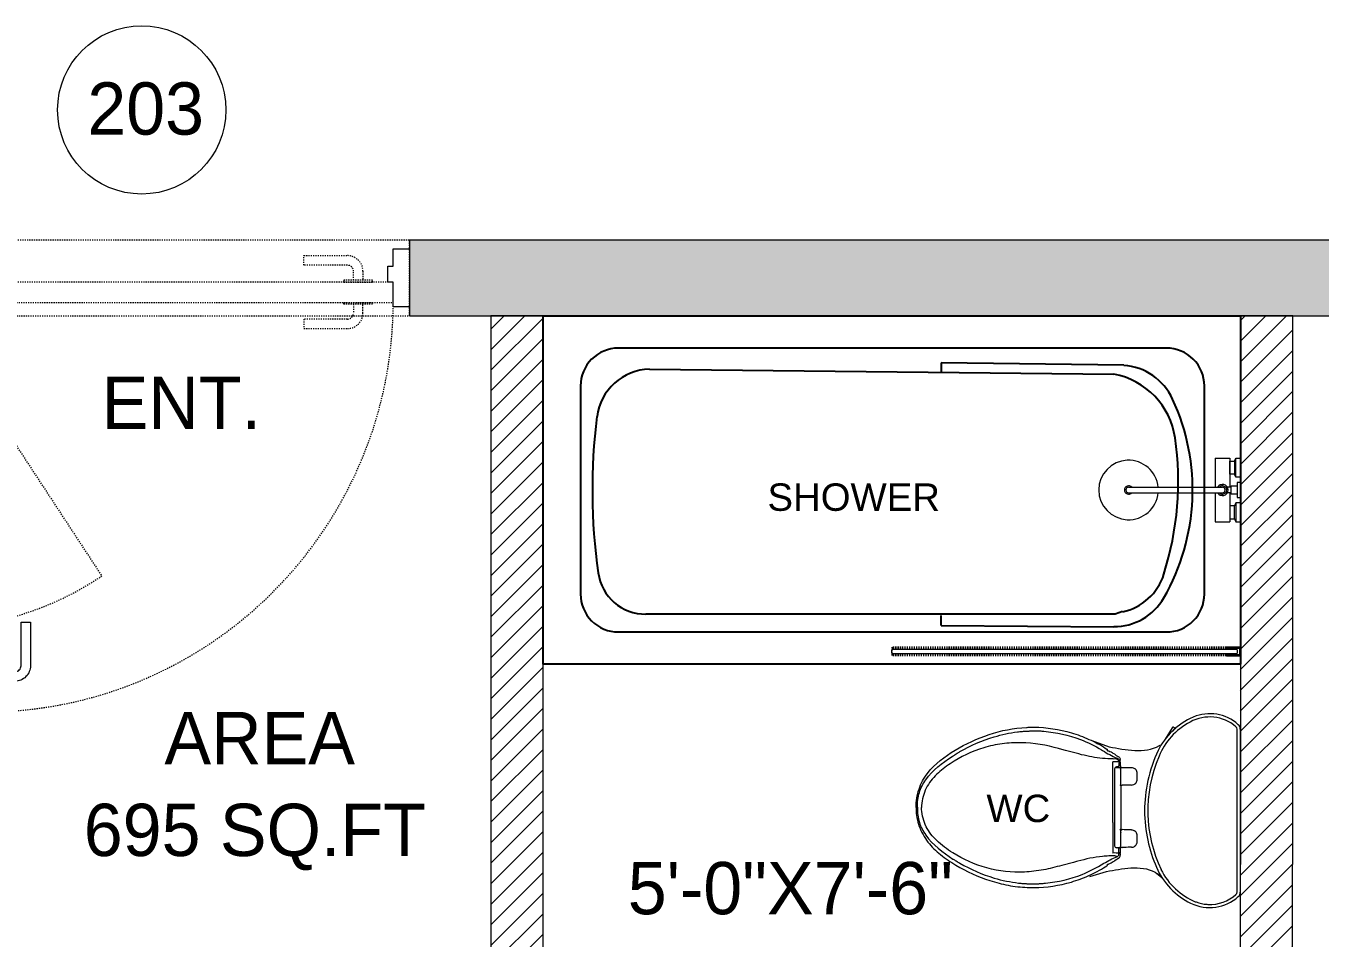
# Model space of a CAD drawing. Header units: inches. Extents: x 0 to 2865, y 0 to 4378.
# Drawn here: x 1622.8 to 1734.2, y 3868.2 to 3946.7 of the extents above; entities that cross this region are included whole.
import ezdxf

# ---------------------------------------------------------------- set-up
doc = ezdxf.new("R2010")
doc.units = ezdxf.units.IN
doc.linetypes.add('HIDDEN', pattern=[0.375, 0.25, -0.125])
for name, color, linetype, lineweight in [('A-WALL', 113, 'Continuous', 9), ('I-DOOR', 6, 'Continuous', 20), ('I-FIXTURE', 8, 'Continuous', 5), ('l-FIXTURE', 7, 'Continuous', 5)]:
    doc.layers.add(name, color=color, linetype=linetype, lineweight=lineweight)
for name, color, linetype in [('A-WALL-EXTR', 2, 'Continuous'), ('I-FURN', 8, 'Continuous'), ('I-Furn Text', 7, 'Continuous'), ('TTEXT', 7, 'Continuous')]:
    doc.layers.add(name, color=color, linetype=linetype)
doc.styles.add('1 by 8 new', font='GOTHIC.TTF', dxfattribs={"height": 4.5})
doc.styles.add('A-ARCH-B01FL$0$Annotative', font='arial.ttf')
doc.styles.get("Standard").update_dxf_attribs({"font": 'arial.ttf'})

# ---------------------------------------------------------------- blocks, each defined once
blk = doc.blocks.new('D2')
at = {"layer": 'A-WALL-EXTR', "color": 8, "linetype": 'HIDDEN', "lineweight": 5, "ltscale": 0.1, "transparency": 33554636}
for points in [[(2.1, 1.39), (2.1, 36.61), (0.35, 36.61), (0.35, 1.39)], [(0.35, 32.35), (0.35, 34.84), (0.2, 34.84), (0.2, 32.35)], [(2.1, 32.35), (2.1, 34.84), (2.25, 34.84), (2.25, 32.35)]]:
    blk.add_lwpolyline(points, close=True, dxfattribs=at)
for points in [[(0.2, 33.19), (-0.58, 33.19, 0.414214), (-1.1, 32.67), (-1.1, 28.92), (-1.92, 28.92), (-1.92, 32.67, -0.414214), (-0.58, 34), (0.2, 34)], [(2.25, 33.19), (3.02, 33.19, -0.414214), (3.54, 32.67), (3.54, 28.92), (4.36, 28.92), (4.36, 32.67, 0.414214), (3.02, 34), (2.25, 34)]]:
    blk.add_lwpolyline(points, format="xyb", dxfattribs=at)
blk.add_arc((2.07, 1.31), 35.3, 2.9704, 89.9487, dxfattribs=at)
at = {"layer": 'I-DOOR', "color": 6, "lineweight": 5, "transparency": 33554636}
for points in [[(0.35, 36.61), (0.35, 36.14), (-1.01, 36.14), (-1.01, 36.61), (-2.5, 36.61), (-2.5, 38), (2.5, 38), (2.5, 36.61)], [(2.1, 1.39), (37.31, 1.39), (37.31, 3.14), (2.1, 3.14)], [(33.05, 3.14), (35.54, 3.14), (35.54, 3.29), (33.05, 3.29)], [(0.35, 1.39), (0.35, 1.86), (-1.01, 1.86), (-1.01, 1.39), (-2.5, 1.39), (-2.5, 0), (2.5, 0), (2.5, 1.39)], [(33.05, 1.39), (35.54, 1.39), (35.54, 1.24), (33.05, 1.24)]]:
    blk.add_lwpolyline(points, close=True, dxfattribs=at)
for points in [[(33.89, 3.29), (33.89, 4.07, 0.414214), (33.37, 4.59), (29.63, 4.59), (29.63, 5.4), (33.37, 5.4, -0.414214), (34.71, 4.07), (34.71, 3.29)], [(33.89, 1.24), (33.89, 0.46, -0.414214), (33.37, -0.05), (29.63, -0.05), (29.63, -0.87), (33.37, -0.87, 0.414214), (34.71, 0.46), (34.71, 1.24)]]:
    blk.add_lwpolyline(points, format="xyb", dxfattribs=at)
blk = doc.blocks.new('SW28-Plan')
at = {"layer": 'I-FIXTURE', "linetype": 'ByBlock', "lineweight": 5}
for p, q in [((15, 43), (15, 107)), ((20, 97), (20, 53)), ((85, 107), (35, 107)), ((35, 9), (35, 107)), ((85, 9), (85, 107)), ((376, 9), (60, 9)), ((15, -43), (15, -107)), ((35, -107), (35, -9)), ((376, -9), (60, -9)), ((85, -107), (85, -9)), ((20, -97), (20, -53)), ((85, -107), (35, -107))]:
    blk.add_line(p, q, dxfattribs=at)
for points in [[(0, 43), (15, 43), (20, 53), (35, 53), (35, 97), (20, 97), (15, 107), (0, 107)], [(11, 25), (0, 25), (0, -25), (11, -25)], [(0, -43), (15, -43), (20, -53), (35, -53), (35, -97), (20, -97), (15, -107), (0, -107)]]:
    blk.add_lwpolyline(points, close=True, dxfattribs=at)
for points in [[(11, 14), (31, 14), (31, -14), (11, -14)], [(31, 9), (43.3, 9)], [(31, -9), (43.3, -9)]]:
    blk.add_lwpolyline(points, dxfattribs=at)
for centre, radius, start, end in [((376, 0), 100, 185.1636, 174.8364), ((60, 0), 19, 28.2737, 331.7263), ((60, 0), 14, 40.0052, 319.9948), ((60, 0), 9, 90, 270), ((376, 0), 14, 220.0052, 139.9948), ((376, 0), 9, 270, 90)]:
    blk.add_arc(centre, radius, start, end, dxfattribs=at)
blk = doc.blocks.new('A$C7D7620EA')
at = {"layer": 'I-FIXTURE'}
for points in [[(8.83, 14.57), (8.93, 14.58)], [(8.93, 14.58), (9.01, 14.59)], [(9.01, 14.59), (9.1, 14.6)], [(9.1, 14.6), (9.17, 14.6)], [(9.17, 14.6), (9.24, 14.61)], [(9.24, 14.61), (9.31, 14.61)], [(9.31, 14.61), (9.37, 14.62)], [(9.37, 14.62), (9.43, 14.62)], [(9.43, 14.62), (9.49, 14.62)], [(9.49, 14.62), (9.54, 14.63)], [(9.54, 14.63), (9.59, 14.63)], [(9.59, 14.63), (9.66, 14.63)], [(9.66, 14.63), (9.72, 14.63)], [(9.72, 14.63), (9.77, 14.64)], [(9.77, 14.64), (9.82, 14.64)], [(9.82, 14.64), (9.87, 14.64)], [(9.87, 14.64), (9.93, 14.64)], [(9.93, 14.64), (10.02, 14.64)], [(10.02, 14.64), (10.06, 14.64)], [(10.06, 14.64), (10.1, 14.64)], [(10.19, 14.64), (10.27, 14.64)], [(10.27, 14.64), (10.34, 14.64)], [(10.34, 14.64), (10.39, 14.63)], [(10.39, 14.63), (10.45, 14.63)], [(10.45, 14.63), (10.5, 14.63)], [(10.5, 14.63), (10.57, 14.63)], [(10.57, 14.63), (10.63, 14.62)], [(10.63, 14.62), (10.7, 14.62)], [(10.7, 14.62), (10.78, 14.61)], [(10.78, 14.61), (10.86, 14.61)], [(10.86, 14.61), (10.95, 14.6)], [(10.95, 14.6), (11.04, 14.59)], [(11.04, 14.59), (11.14, 14.58)], [(27.9, 1.33), (27.9, 15.36)], [(3.2, 12.51), (3.3, 12.57)], [(3.3, 12.57), (3.38, 12.62)], [(3.38, 12.62), (3.46, 12.67)], [(3.46, 12.67), (3.54, 12.72)], [(3.54, 12.72), (3.61, 12.76)], [(3.61, 12.76), (3.68, 12.8)], [(3.68, 12.8), (3.77, 12.86)], [(13.54, 12.79), (12.55, 13.05)], [(16.29, 13.17), (16.43, 13.08)], [(16.43, 13.07), (16.43, 13.08), (16.43, 13.08)], [(16.43, 13.07), (16.43, 13.08)], [(16.43, 13.07), (16.44, 13.07)], [(16.47, 13), (16.47, 12.94)], [(16.47, 12.94), (16.56, 12.93)], [(16.56, 12.93), (16.57, 12.92)], [(16.57, 12.92), (16.58, 12.92)], [(16.78, 12.84), (16.81, 12.82)], [(17.12, 12.62), (17.23, 12.55)], [(17.23, 12.55), (17.34, 12.48)], [(17.3, 12.3), (17.29, 12.3)], [(17.29, 12.3), (17.3, 12.3)], [(17.34, 12.48), (17.45, 12.41)], [(16.97, 12.23), (16.59, 12.24)], [(17.09, 4.75), (17.09, 11.37)], [(17.14, 11.49), (17.5, 11.5)], [(17.18, 11.52), (17.35, 11.52), (17.43, 11.52), (17.47, 11.52), (17.49, 11.52)], [(17.36, 11.55), (17.25, 11.54)], [(17.36, 11.55), (17.35, 11.55)], [(17.46, 12.06), (17.43, 12.02)], [(17.44, 11.94), (17.49, 11.94), (17.5, 11.94)], [(17.44, 11.93), (17.44, 11.63)], [(17.45, 12.03), (17.54, 12.03)], [(17.52, 12), (17.45, 12)], [(17.45, 12), (17.45, 12)], [(17.45, 12), (17.52, 12)], [(17.49, 11.49), (17.48, 11.49)], [(17.49, 11.52), (17.5, 11.52)], [(17.5, 11.5), (17.49, 11.49)], [(17.5, 11.94), (17.58, 11.94)], [(17.5, 11.52), (17.58, 11.53)], [(17.5, 11.5), (17.5, 11.5)], [(17.51, 11.5), (17.55, 11.49)], [(17.55, 11.49), (17.6, 11.49)], [(17.57, 12.06), (17.57, 12.18)], [(17.58, 11.57), (17.58, 11.94)], [(17.6, 11.49), (17.61, 11.49)], [(17.6, 11.49), (17.6, 11.49)], [(17.6, 11.49), (17.6, 11.49)], [(17.61, 11.49), (17.64, 11.49)], [(17.61, 11.49), (17.61, 11.49)], [(17.62, 11.49), (17.61, 11.49)], [(17.61, 11.49), (17.61, 11.49)], [(17.61, 11.49), (17.61, 11.49)], [(17.61, 11.49), (17.61, 11.49)], [(17.62, 11.49), (17.62, 11.49)], [(17.62, 11.49), (17.62, 11.48)], [(17.62, 11.49), (17.62, 11.49)], [(17.62, 11.49), (17.62, 11.49)], [(17.62, 11.49), (17.64, 11.49)], [(17.62, 11.47), (17.62, 10.01)], [(17.64, 11.49), (17.71, 11.5)], [(17.71, 11.5), (17.75, 11.5)], [(17.94, 11.5), (17.75, 11.5)], [(18.09, 11.5), (17.94, 11.5)], [(18.26, 11.49), (18.09, 11.5)], [(18.54, 11.49), (18.26, 11.49)], [(18.85, 11.38), (18.84, 11.38)], [(18.85, 11.38), (18.88, 11.36)], [(18.88, 11.36), (18.9, 11.34)], [(18.9, 11.34), (18.91, 11.32)], [(18.91, 11.32), (18.92, 11.32)], [(18.92, 11.32), (18.94, 11.29)], [(17.61, 10.23), (17.62, 10.25)], [(17.61, 10.11), (17.62, 10.11)], [(17.61, 10.03), (17.62, 10.03), (17.61, 10.03)], [(18.85, 10.09), (18.84, 10.09)], [(18.9, 10.14), (18.9, 10.14), (18.92, 10.16), (18.92, 10.16), (18.94, 10.19)], [(17.64, 9.96), (17.57, 9.96)], [(17.6, 10), (17.6, 10.01)], [(17.6, 10.01), (17.6, 10)], [(17.61, 10.01), (17.6, 10.01)], [(17.6, 9.99), (17.6, 10)], [(17.6, 9.99), (17.6, 9.99)], [(17.6, 9.99), (17.6, 9.99)], [(17.61, 10.01), (17.61, 10.01)], [(17.62, 10.01), (17.61, 10.01)], [(17.61, 10), (17.61, 10.01)], [(17.61, 10), (17.61, 10)], [(17.61, 9.99), (17.61, 10)], [(17.61, 9.99), (17.62, 9.99)], [(17.61, 9.99), (17.61, 9.99)], [(17.61, 9.99), (17.63, 9.99)], [(17.61, 9.99), (17.61, 9.99)], [(17.61, 9.99), (17.61, 9.99)], [(17.62, 10.01), (17.62, 9.99)], [(17.62, 9.99), (17.63, 9.99)], [(17.62, 9.99), (17.62, 9.99)], [(17.62, 9.99), (17.62, 9.99)], [(17.62, 9.99), (17.68, 9.98), (17.71, 9.98), (17.75, 9.97)], [(17.63, 9.99), (17.65, 10)], [(17.64, 9.96), (17.64, 6.16)], [(18.04, 9.98), (17.92, 9.98), (17.75, 9.97)], [(18.21, 9.98), (18.04, 9.98)], [(18.54, 9.98), (18.21, 9.98)], [(0, 8.06), (0, 8.15)], [(0.12, 8.04), (0.12, 8.08)], [(0.48, 8.08), (0.48, 8.06)], [(0.48, 8.04), (0.48, 8.06)], [(17.64, 6.16), (17.57, 6.16)], [(17.6, 6.14), (17.59, 6.14)], [(17.6, 6.12), (17.59, 6.12)], [(17.6, 6.13), (17.6, 6.14)], [(17.6, 6.13), (17.6, 6.12)], [(17.6, 6.13), (17.6, 6.13)], [(17.61, 6.13), (17.6, 6.13)], [(17.6, 6.13), (17.6, 6.13)], [(17.6, 6.13), (17.6, 6.13)], [(17.6, 6.12), (17.6, 6.12)], [(17.6, 6.12), (17.6, 6.12)], [(17.61, 6.11), (17.6, 6.12)], [(17.61, 6.13), (17.62, 6.13)], [(17.63, 6.13), (17.61, 6.13)], [(17.61, 6.13), (17.61, 6.13)], [(17.61, 6.13), (17.61, 6.13)], [(17.61, 6.13), (17.61, 6.12)], [(17.61, 6.13), (17.61, 6.13)], [(17.61, 6.12), (17.61, 6.11)], [(17.61, 6.12), (17.61, 6.12)], [(17.61, 6.12), (17.61, 6.12)], [(17.61, 6.11), (17.61, 6.11)], [(17.62, 6.11), (17.61, 6.11)], [(17.62, 6.09), (17.61, 6.09)], [(17.61, 6.09), (17.61, 6.09)], [(17.61, 6.01), (17.62, 6.01)], [(17.61, 5.89), (17.62, 5.87)], [(17.62, 6.13), (17.65, 6.14)], [(17.62, 6.13), (17.62, 6.13)], [(17.62, 6.13), (17.62, 6.12)], [(17.62, 6.13), (17.62, 6.13)], [(17.62, 6.13), (17.62, 6.13)], [(17.62, 6.13), (17.62, 6.13)], [(17.62, 6.12), (17.62, 6.12)], [(17.62, 6.12), (17.62, 6.11)], [(17.62, 6.11), (17.62, 4.65)], [(17.65, 6.14), (17.71, 6.14)], [(17.71, 6.14), (17.75, 6.15)], [(17.92, 6.14), (17.75, 6.15)], [(18.04, 6.14), (17.92, 6.14)], [(18.21, 6.14), (18.04, 6.14)], [(18.85, 6.03), (18.84, 6.03)], [(18.85, 6.02), (18.88, 6)], [(18.88, 6), (18.9, 5.98)], [(18.89, 5.99), (18.9, 5.98)], [(18.9, 5.98), (18.91, 5.96)], [(18.93, 5.94), (18.93, 5.94), (18.91, 5.96)], [(18.91, 5.96), (18.92, 5.96)], [(18.92, 5.96), (18.94, 5.93)], [(18.94, 5.93), (18.93, 5.94)], [(17.4, 4.65), (17.13, 4.65)], [(17.21, 4.63), (17.15, 4.63)], [(17.22, 4.63), (17.15, 4.63)], [(17.38, 4.63), (17.15, 4.63)], [(17.19, 4.6), (17.49, 4.6)], [(17.41, 4.63), (17.22, 4.63)], [(17.23, 4.63), (17.22, 4.63)], [(17.26, 4.63), (17.23, 4.63)], [(17.36, 4.57), (17.25, 4.58)], [(17.37, 4.63), (17.26, 4.63)], [(17.28, 4.63), (17.28, 4.6)], [(17.36, 4.57), (17.35, 4.57)], [(17.37, 4.63), (17.36, 4.63)], [(17.37, 4.63), (17.36, 4.63)], [(17.37, 4.63), (17.37, 4.63)], [(17.37, 4.63), (17.38, 4.63)], [(17.37, 4.63), (17.37, 4.63)], [(17.38, 4.63), (17.37, 4.63)], [(17.38, 4.63), (17.38, 4.63)], [(17.39, 4.63), (17.38, 4.63)], [(17.38, 4.63), (17.38, 4.63)], [(17.39, 4.63), (17.38, 4.63)], [(17.38, 4.63), (17.39, 4.63)], [(17.4, 4.63), (17.39, 4.63)], [(17.41, 4.63), (17.39, 4.63)], [(17.5, 4.65), (17.4, 4.65)], [(17.41, 4.63), (17.4, 4.63)], [(17.48, 4.63), (17.41, 4.63)], [(17.41, 4.63), (17.5, 4.63)], [(17.41, 4.63), (17.41, 4.63)], [(17.44, 4.19), (17.44, 4.49)], [(17.49, 4.63), (17.48, 4.63)], [(17.5, 4.63), (17.49, 4.63)], [(17.49, 4.6), (17.5, 4.6)], [(17.5, 4.65), (17.5, 4.65)], [(17.52, 4.65), (17.5, 4.65)], [(17.5, 4.63), (17.5, 4.63)], [(17.5, 4.6), (17.58, 4.59)], [(17.55, 4.63), (17.51, 4.63)], [(17.57, 4.65), (17.52, 4.65)], [(17.6, 4.63), (17.55, 4.63)], [(17.55, 4.63), (17.55, 4.63)], [(17.6, 4.65), (17.57, 4.65)], [(17.6, 4.75), (17.62, 4.75)], [(17.62, 4.65), (17.6, 4.65)], [(17.6, 4.63), (17.6, 4.63)], [(17.6, 4.63), (17.6, 4.63)], [(17.61, 4.63), (17.6, 4.63)], [(17.61, 4.63), (17.61, 4.63)], [(17.62, 4.63), (17.61, 4.63)], [(17.61, 4.63), (17.61, 4.63)], [(17.61, 4.63), (17.61, 4.63)], [(17.61, 4.63), (17.61, 4.63)], [(17.64, 4.63), (17.61, 4.63)], [(17.62, 4.65), (17.62, 4.64)], [(17.62, 4.64), (17.63, 4.64)], [(17.62, 4.64), (17.62, 4.63)], [(17.62, 4.63), (18.54, 4.63)], [(17.62, 4.63), (17.64, 4.63)], [(17.62, 4.63), (17.62, 4.63)], [(17.63, 4.64), (17.65, 4.64)], [(18.85, 4.74), (18.84, 4.74)], [(18.9, 4.78), (18.9, 4.78), (18.92, 4.81), (18.92, 4.81)], [(18.92, 4.81), (18.94, 4.83)], [(13.79, 3.4), (13.54, 3.34)], [(14.02, 3.46), (13.79, 3.4)], [(14.24, 3.52), (14.02, 3.46)], [(16.93, 3.38), (17.07, 3.46)], [(17.07, 3.46), (17.23, 3.58)], [(17.23, 3.58), (17.34, 3.65)], [(17.3, 3.82), (17.29, 3.82)], [(17.29, 3.82), (17.3, 3.82)], [(17.34, 3.65), (17.45, 3.72)], [(17.45, 4.12), (17.45, 4.12)], [(17.52, 4.11), (17.45, 4.11)], [(17.45, 4.09), (17.54, 4.09)], [(17.57, 4.06), (17.57, 3.94)], [(12.55, 3.07), (12.27, 2.99)], [(12.85, 3.15), (12.55, 3.07)], [(13.54, 3.34), (12.85, 3.15)], [(15.97, 3.11), (16.06, 3.17)], [(16.29, 2.95), (16.43, 3.04)], [(16.43, 3.05), (16.43, 3.04)], [(16.43, 3.04), (16.44, 3.05)], [(16.43, 3.04), (16.43, 3.04)], [(16.43, 3.04), (16.43, 3.04)], [(16.47, 3.18), (16.47, 3.12)], [(21.42, 2.26), (21.46, 2.19), (22.06, 1.21), (22.1, 1.14), (22.11, 1.13), (22.13, 1.13), (22.2, 1.17), (22.31, 1.24), (22.37, 1.28)], [(10.13, 1.47), (10.18, 1.47)], [(10.17, 1.46), (10.24, 1.46)]]:
    blk.add_lwpolyline(points, dxfattribs=at)
for points in [[(23.63, 16.3), (25.02, 16.99), (26.62, 16.72), (27.73, 15.74)], [(20.68, 13.19), (21.29, 14.61), (22.36, 15.68), (23.63, 16.3)], [(21.07, 13.39), (21.72, 14.69), (22.8, 15.66), (24.02, 16.18)], [(25.11, 16.41), (26.04, 16.45), (26.89, 16.12), (27.53, 15.56)], [(27.73, 15.74), (27.85, 15.64), (27.9, 15.5), (27.9, 15.36)], [(9.65, 14.95), (9.82, 14.96), (9.98, 14.96), (10.15, 14.96)], [(10.1, 14.64), (10.13, 14.64), (10.16, 14.64), (10.19, 14.64)], [(20.91, 3.66), (19.52, 6.9), (19.68, 10.42), (21.08, 13.39)], [(13.91, 12.69), (13.78, 12.72), (13.66, 12.75), (13.54, 12.79)], [(16.05, 12.27), (15.32, 12.34), (14.61, 12.51), (13.91, 12.69)], [(16.59, 12.24), (16.41, 12.25), (16.23, 12.26), (16.05, 12.27)], [(16.17, 12.87), (16.53, 12.66), (16.9, 12.46), (17.29, 12.3)], [(16.44, 13.07), (16.46, 13.05), (16.47, 13.03), (16.47, 13)], [(16.58, 12.92), (16.65, 12.9), (16.71, 12.87), (16.78, 12.84)], [(16.81, 12.82), (16.92, 12.76), (17.02, 12.69), (17.12, 12.62)], [(17.3, 12.3), (17.39, 12.26), (17.45, 12.17), (17.46, 12.06)], [(17.45, 12.41), (17.53, 12.36), (17.57, 12.27), (17.57, 12.18)], [(19.67, 8.34), (19.67, 10.1), (20.05, 11.76), (20.68, 13.19)], [(16.93, 9.35), (16.93, 10.23), (16.93, 11.11), (16.94, 11.99)], [(17.09, 11.37), (17.09, 11.46), (17.16, 11.53), (17.25, 11.54)], [(17.36, 11.55), (17.41, 11.55), (17.44, 11.59), (17.44, 11.63)], [(17.45, 12.03), (17.44, 12), (17.44, 11.96), (17.44, 11.93)], [(17.58, 11.94), (17.58, 11.98), (17.56, 12), (17.52, 12)], [(17.57, 12.06), (17.57, 12.05), (17.56, 12.03), (17.54, 12.03)], [(17.58, 11.57), (17.58, 11.56), (17.58, 11.54), (17.58, 11.53)], [(17.64, 11.48), (17.64, 11.48), (17.63, 11.49), (17.62, 11.49)], [(18.54, 11.49), (18.61, 11.49), (18.74, 11.45), (18.8, 11.43)], [(18.8, 11.42), (18.82, 11.41), (18.84, 11.39), (18.85, 11.38)], [(18.85, 11.38), (18.87, 11.37), (18.88, 11.35), (18.9, 11.34)], [(18.94, 11.29), (18.97, 11.25), (18.99, 11.2), (19, 11.15)], [(19, 11.15), (19.01, 11.13), (19.02, 11.12), (19.02, 11.1)], [(17.62, 10.21), (17.62, 10.21), (17.61, 10.22), (17.61, 10.23)], [(18.54, 9.98), (18.61, 9.99), (18.74, 10.04), (18.8, 10.07)], [(18.8, 10.06), (18.82, 10.07), (18.84, 10.09), (18.85, 10.1)], [(18.9, 10.14), (18.88, 10.13), (18.87, 10.11), (18.85, 10.1)], [(18.85, 10.1), (18.87, 10.11), (18.88, 10.13), (18.9, 10.14)], [(19, 10.32), (18.99, 10.28), (18.97, 10.23), (18.94, 10.19)], [(19.02, 10.38), (19.02, 10.36), (19.01, 10.34), (19, 10.32)], [(19.03, 10.47), (19.03, 10.44), (19.03, 10.41), (19.02, 10.38)], [(17.6, 10), (17.58, 9.99), (17.57, 9.98), (17.57, 9.96)], [(17.65, 9.99), (17.65, 9.99), (17.64, 9.97), (17.64, 9.96)], [(20.84, 3.16), (20.04, 4.84), (19.66, 6.64), (19.67, 8.34)], [(0.84, 5.68), (1.44, 4.86), (2.26, 4.22), (3.1, 3.67)], [(17.59, 6.12), (17.58, 6.13), (17.57, 6.15), (17.57, 6.16)], [(17.59, 6.14), (17.58, 6.14), (17.57, 6.15), (17.57, 6.16)], [(17.62, 5.91), (17.62, 5.91), (17.61, 5.9), (17.61, 5.89)], [(17.64, 6.13), (17.64, 6.13), (17.63, 6.13), (17.62, 6.13)], [(17.65, 6.14), (17.65, 6.14), (17.64, 6.15), (17.64, 6.16)], [(18.54, 6.14), (18.43, 6.14), (18.32, 6.14), (18.21, 6.14)], [(18.54, 6.14), (18.61, 6.14), (18.67, 6.12), (18.73, 6.1)], [(18.73, 6.1), (18.75, 6.09), (18.84, 6.04), (18.85, 6.02)], [(18.85, 6.02), (18.87, 6.01), (18.88, 6), (18.89, 5.99)], [(18.94, 5.93), (18.97, 5.89), (18.99, 5.84), (19, 5.8)], [(19, 5.8), (19.01, 5.78), (19.02, 5.76), (19.02, 5.74)], [(17.25, 4.58), (17.16, 4.59), (17.09, 4.66), (17.09, 4.75)], [(17.36, 4.57), (17.41, 4.57), (17.44, 4.53), (17.44, 4.49)], [(17.52, 4.65), (17.52, 4.63), (17.52, 4.63), (17.5, 4.63)], [(17.62, 4.79), (17.61, 4.78), (17.6, 4.77), (17.6, 4.75)], [(17.62, 4.89), (17.62, 4.89), (17.61, 4.88), (17.61, 4.88)], [(17.61, 4.88), (17.61, 4.87), (17.62, 4.85), (17.62, 4.85)], [(18.54, 4.63), (18.63, 4.63), (18.72, 4.66), (18.8, 4.7)], [(18.8, 4.7), (18.82, 4.72), (18.84, 4.73), (18.85, 4.74)], [(19, 4.97), (18.99, 4.92), (18.97, 4.87), (18.94, 4.83)], [(19.02, 5.02), (19.02, 5.01), (19.01, 4.99), (19, 4.97)], [(19.03, 5.12), (19.03, 5.09), (19.03, 5.05), (19.02, 5.02)], [(16.05, 3.85), (15.44, 3.79), (14.84, 3.67), (14.24, 3.52)], [(16.97, 3.89), (16.66, 3.88), (16.36, 3.87), (16.05, 3.85)], [(16.06, 3.17), (16.46, 3.41), (16.86, 3.64), (17.29, 3.82)], [(17.23, 3.86), (17.35, 3.89), (17.43, 3.99), (17.43, 4.1)], [(17.3, 3.82), (17.39, 3.87), (17.45, 3.95), (17.46, 4.06)], [(17.45, 4.09), (17.44, 4.12), (17.44, 4.17), (17.44, 4.19)], [(17.45, 3.72), (17.53, 3.77), (17.57, 3.85), (17.57, 3.94)], [(17.58, 4.17), (17.58, 4.14), (17.56, 4.11), (17.52, 4.11)], [(17.57, 4.06), (17.57, 4.07), (17.56, 4.09), (17.54, 4.09)], [(23.59, 0.71), (22.33, 1.38), (21.41, 2.44), (20.91, 3.65)], [(16.47, 3.12), (16.47, 3.09), (16.46, 3.07), (16.44, 3.05)], [(16.47, 3.18), (16.5, 3.18), (16.52, 3.18), (16.54, 3.19)], [(23.85, 0.28), (22.49, 0.88), (21.44, 1.93), (20.83, 3.17)], [(27.53, 1.12), (26.42, 0.14), (24.85, 0.02), (23.59, 0.71)], [(27.9, 1.33), (27.9, 1.17), (27.84, 1.03), (27.73, 0.94)], [(27.73, 0.94), (26.65, -0.04), (25.14, -0.25), (23.86, 0.28)]]:
    blk.add_open_spline(points, degree=3, dxfattribs=at)
for points, knots in [([(24.03, 16.18), (24.03, 16.18), (24.1, 16.2), (24.1, 16.2), (24.41, 16.32), (24.71, 16.38), (25.03, 16.4), (25.03, 16.4), (25.11, 16.41), (25.11, 16.41)], [0, 0, 0, 0, 1, 1, 1, 2, 2, 2, 3, 3, 3, 3]), ([(0, 8.15), (0.01, 8.68), (0.1, 9.2), (0.28, 9.7), (0.46, 10.18), (0.71, 10.63), (1.03, 11.04), (1.34, 11.44), (1.71, 11.8), (2.11, 12.12), (2.53, 12.45), (2.97, 12.75), (3.42, 13.02), (4.35, 13.57), (5.34, 14.03), (6.36, 14.36), (6.88, 14.52), (7.4, 14.66), (7.94, 14.76), (8.47, 14.86), (9.02, 14.92), (9.57, 14.95), (9.59, 14.95), (9.62, 14.95), (9.65, 14.95)], [0, 0, 0, 0, 1, 1, 1, 2, 2, 2, 3, 3, 3, 4, 4, 4, 5, 5, 5, 6, 6, 6, 7, 7, 7, 8, 8, 8, 8]), ([(3.77, 12.86), (4.7, 13.39), (5.7, 13.83), (6.73, 14.14), (7.42, 14.34), (8.12, 14.48), (8.83, 14.57)], [0, 0, 0, 0, 1, 1, 1, 2, 2, 2, 2]), ([(10.15, 14.96), (11.24, 14.94), (12.32, 14.79), (13.37, 14.48), (13.88, 14.32), (14.39, 14.14), (14.88, 13.92), (15.37, 13.7), (15.84, 13.45), (16.29, 13.17)], [0, 0, 0, 0, 1, 1, 1, 2, 2, 2, 3, 3, 3, 3]), ([(11.14, 14.58), (12.22, 14.47), (13.28, 14.22), (14.3, 13.82), (14.95, 13.56), (15.57, 13.23), (16.17, 12.87)], [0, 0, 0, 0, 1, 1, 1, 2, 2, 2, 2]), ([(27.53, 15.56), (27.53, 15.56), (27.6, 15.47), (27.6, 15.47), (27.6, 15.47), (27.61, 15.41), (27.61, 15.41), (27.63, 15.33), (27.62, 15.38), (27.62, 15.28), (27.62, 15.28), (27.62, 1.32), (27.62, 1.32), (27.62, 1.32), (27.6, 1.21), (27.6, 1.21), (27.6, 1.21), (27.53, 1.13), (27.53, 1.13)], [0, 0, 0, 0, 1, 1, 1, 2, 2, 2, 3, 3, 3, 4, 4, 4, 5, 5, 5, 6, 6, 6, 6]), ([(12.55, 13.05), (12.02, 13.19), (11.49, 13.33), (10.96, 13.43), (10.42, 13.53), (9.88, 13.6), (9.33, 13.63), (8.24, 13.68), (7.14, 13.56), (6.09, 13.27), (5.06, 12.99), (4.07, 12.53), (3.16, 11.96), (2.67, 11.66), (2.2, 11.32), (1.79, 10.91)], [0, 0, 0, 0, 1, 1, 1, 2, 2, 2, 3, 3, 3, 4, 4, 4, 5, 5, 5, 5]), ([(14.96, 14.01), (14.96, 14.01), (16.38, 13.57), (16.38, 13.57), (17.73, 13.35), (19.28, 12.97), (20.57, 13.62), (20.57, 13.62), (21.14, 14.08), (21.14, 14.08), (21.14, 14.08), (20.78, 13.74), (20.78, 13.74)], [0, 0, 0, 0, 1, 1, 1, 2, 2, 2, 3, 3, 3, 4, 4, 4, 4]), ([(0.84, 10.44), (1.46, 11.29), (2.3, 11.94), (3.18, 12.5), (3.19, 12.5), (3.19, 12.51), (3.2, 12.51)], [0, 0, 0, 0, 1, 1, 1, 2, 2, 2, 2]), ([(17.29, 12.3), (17.27, 12.29), (17.25, 12.28), (17.23, 12.26), (17.2, 12.24), (17.16, 12.24), (17.12, 12.24), (17.07, 12.23), (17.02, 12.23), (16.97, 12.23)], [0, 0, 0, 0, 1, 1, 1, 2, 2, 2, 3, 3, 3, 3]), ([(17.43, 12.02), (17.41, 12), (17.37, 12), (17.34, 12), (17.3, 11.99), (17.26, 11.99), (17.22, 11.99), (17.12, 11.98), (17.03, 11.98), (16.94, 11.99)], [0, 0, 0, 0, 1, 1, 1, 2, 2, 2, 3, 3, 3, 3]), ([(0.12, 8.08), (0.12, 8.51), (0.16, 8.94), (0.29, 9.35), (0.41, 9.74), (0.61, 10.1), (0.84, 10.44)], [0, 0, 0, 0, 1, 1, 1, 2, 2, 2, 2]), ([(1.79, 10.91), (1.43, 10.56), (1.11, 10.16), (0.88, 9.72), (0.65, 9.25), (0.51, 8.75), (0.48, 8.23), (0.48, 8.18), (0.48, 8.13), (0.48, 8.08)], [0, 0, 0, 0, 1, 1, 1, 2, 2, 2, 3, 3, 3, 3]), ([(19.02, 11.1), (19.04, 11), (19.03, 10.9), (19.03, 10.8), (19.03, 10.69), (19.03, 10.58), (19.03, 10.47)], [0, 0, 0, 0, 1, 1, 1, 2, 2, 2, 2]), ([(16.93, 9.35), (16.93, 8.24), (16.93, 7.13), (16.93, 6.03), (16.93, 5.69), (16.93, 5.35), (16.94, 5.01), (16.94, 5.01), (16.94, 4.13), (16.94, 4.13)], [0, 0, 0, 0, 1, 1, 1, 2, 2, 2, 3, 3, 3, 3]), ([(17.6, 9.99), (17.6, 9.99), (17.6, 9.99), (17.6, 9.99), (17.58, 9.98), (17.57, 9.97), (17.57, 9.96)], [0, 0, 0, 0, 1, 1, 1, 2, 2, 2, 2]), ([(0, 8.06), (0, 7.52), (0.09, 7), (0.26, 6.49), (0.42, 6), (0.67, 5.55), (0.98, 5.14), (1.61, 4.3), (2.48, 3.67), (3.37, 3.13), (4.29, 2.58), (5.27, 2.12), (6.29, 1.78), (7.33, 1.44), (8.41, 1.23), (9.5, 1.17), (9.55, 1.17), (9.6, 1.17), (9.65, 1.16)], [0, 0, 0, 0, 1, 1, 1, 2, 2, 2, 3, 3, 3, 4, 4, 4, 5, 5, 5, 6, 6, 6, 6]), ([(0.12, 8.04), (0.12, 7.61), (0.16, 7.18), (0.29, 6.77), (0.41, 6.38), (0.61, 6.02), (0.84, 5.68)], [0, 0, 0, 0, 1, 1, 1, 2, 2, 2, 2]), ([(1.79, 5.21), (1.43, 5.56), (1.11, 5.96), (0.88, 6.41), (0.65, 6.87), (0.51, 7.37), (0.48, 7.89), (0.48, 7.94), (0.48, 7.99), (0.48, 8.04)], [0, 0, 0, 0, 1, 1, 1, 2, 2, 2, 3, 3, 3, 3]), ([(19.02, 5.74), (19.04, 5.64), (19.03, 5.54), (19.03, 5.44), (19.03, 5.33), (19.03, 5.22), (19.03, 5.12)], [0, 0, 0, 0, 1, 1, 1, 2, 2, 2, 2]), ([(12.27, 2.99), (11.22, 2.72), (10.14, 2.5), (9.05, 2.49), (8.5, 2.48), (7.95, 2.51), (7.41, 2.58), (6.87, 2.65), (6.34, 2.77), (5.83, 2.93), (4.81, 3.24), (3.83, 3.71), (2.94, 4.3), (2.53, 4.57), (2.14, 4.87), (1.79, 5.21)], [0, 0, 0, 0, 1, 1, 1, 2, 2, 2, 3, 3, 3, 4, 4, 4, 5, 5, 5, 5]), ([(17.58, 4.17), (17.58, 4.25), (17.58, 4.34), (17.58, 4.42), (17.58, 4.47), (17.6, 4.55), (17.58, 4.59)], [0, 0, 0, 0, 1, 1, 1, 2, 2, 2, 2]), ([(18.85, 4.74), (18.87, 4.76), (18.88, 4.77), (18.9, 4.78), (18.88, 4.77), (18.87, 4.76), (18.85, 4.74)], [0, 0, 0, 0, 1, 1, 1, 2, 2, 2, 2]), ([(3.1, 3.67), (3.1, 3.67), (3.2, 3.61), (3.2, 3.61), (3.2, 3.61), (3.3, 3.55), (3.3, 3.55), (3.3, 3.55), (3.38, 3.5), (3.38, 3.5), (3.38, 3.5), (3.46, 3.45), (3.46, 3.45), (3.46, 3.45), (3.54, 3.4), (3.54, 3.4), (3.54, 3.4), (3.61, 3.36), (3.61, 3.36), (3.61, 3.36), (3.71, 3.3), (3.71, 3.3), (3.71, 3.3), (3.77, 3.26), (3.77, 3.26), (4.7, 2.73), (5.7, 2.29), (6.73, 1.99), (7.38, 1.79), (8.05, 1.65), (8.73, 1.56)], [0, 0, 0, 0, 1, 1, 1, 2, 2, 2, 3, 3, 3, 4, 4, 4, 5, 5, 5, 6, 6, 6, 7, 7, 7, 8, 8, 8, 9, 9, 9, 10, 10, 10, 10]), ([(15.14, 2.29), (15.14, 2.29), (16.63, 2.85), (16.63, 2.85), (18.02, 3.08), (19.65, 3.5), (20.95, 2.73), (20.95, 2.73), (21.02, 2.69), (21.02, 2.69)], [0, 0, 0, 0, 1, 1, 1, 2, 2, 2, 3, 3, 3, 3]), ([(16.78, 3.28), (16.78, 3.28), (16.81, 3.3), (16.81, 3.3), (16.85, 3.33), (16.89, 3.35), (16.93, 3.38)], [0, 0, 0, 0, 1, 1, 1, 2, 2, 2, 2]), ([(17.43, 4.1), (17.41, 4.12), (17.37, 4.12), (17.34, 4.13), (17.3, 4.13), (17.26, 4.13), (17.22, 4.13), (17.12, 4.14), (17.03, 4.14), (16.94, 4.13)], [0, 0, 0, 0, 1, 1, 1, 2, 2, 2, 3, 3, 3, 3]), ([(17.23, 3.86), (17.2, 3.88), (17.16, 3.88), (17.12, 3.88), (17.07, 3.89), (17.02, 3.9), (16.97, 3.89)], [0, 0, 0, 0, 1, 1, 1, 2, 2, 2, 2]), ([(9.65, 1.16), (9.82, 1.16), (9.98, 1.15), (10.15, 1.15), (11.24, 1.18), (12.32, 1.32), (13.37, 1.64), (13.88, 1.79), (14.39, 1.98), (14.88, 2.2), (15.37, 2.41), (15.84, 2.67), (16.29, 2.95)], [0, 0, 0, 0, 1, 1, 1, 2, 2, 2, 3, 3, 3, 4, 4, 4, 4]), ([(10.23, 1.46), (10.23, 1.46), (10.32, 1.46), (10.32, 1.46), (10.32, 1.46), (10.37, 1.46), (10.37, 1.46), (10.37, 1.46), (10.42, 1.46), (10.42, 1.46), (10.42, 1.46), (10.48, 1.47), (10.48, 1.47), (10.48, 1.47), (10.54, 1.47), (10.54, 1.47), (10.54, 1.47), (10.6, 1.47), (10.6, 1.47), (10.6, 1.47), (10.67, 1.48), (10.67, 1.48), (10.67, 1.48), (10.74, 1.48), (10.74, 1.48), (10.74, 1.48), (10.82, 1.49), (10.82, 1.49), (10.82, 1.49), (10.9, 1.49), (10.9, 1.49), (10.9, 1.49), (10.99, 1.5), (10.99, 1.5), (12.07, 1.6), (13.13, 1.83), (14.14, 2.22), (14.78, 2.46), (15.39, 2.76), (15.97, 3.11)], [0, 0, 0, 0, 1, 1, 1, 2, 2, 2, 3, 3, 3, 4, 4, 4, 5, 5, 5, 6, 6, 6, 7, 7, 7, 8, 8, 8, 9, 9, 9, 10, 10, 10, 11, 11, 11, 12, 12, 12, 13, 13, 13, 13]), ([(16.54, 3.19), (16.54, 3.19), (16.56, 3.19), (16.56, 3.19), (16.56, 3.19), (16.58, 3.2), (16.58, 3.2), (16.65, 3.22), (16.71, 3.25), (16.78, 3.28)], [0, 0, 0, 0, 1, 1, 1, 2, 2, 2, 3, 3, 3, 3]), ([(8.73, 1.56), (8.73, 1.56), (8.83, 1.55), (8.83, 1.55), (8.83, 1.55), (8.93, 1.54), (8.93, 1.54), (8.93, 1.54), (9.01, 1.53), (9.01, 1.53), (9.01, 1.53), (9.1, 1.53), (9.1, 1.53), (9.1, 1.53), (9.17, 1.52), (9.17, 1.52), (9.17, 1.52), (9.24, 1.51), (9.24, 1.51), (9.24, 1.51), (9.31, 1.51), (9.31, 1.51), (9.31, 1.51), (9.37, 1.5), (9.37, 1.5), (9.37, 1.5), (9.43, 1.5), (9.43, 1.5), (9.43, 1.5), (9.49, 1.5), (9.49, 1.5), (9.49, 1.5), (9.54, 1.49), (9.54, 1.49), (9.54, 1.49), (9.61, 1.49), (9.61, 1.49), (9.61, 1.49), (9.68, 1.49), (9.68, 1.49), (9.68, 1.49), (9.74, 1.49), (9.74, 1.49), (9.74, 1.49), (9.79, 1.48), (9.79, 1.48), (9.79, 1.48), (9.84, 1.48), (9.84, 1.48), (9.84, 1.48), (9.89, 1.48), (9.89, 1.48), (9.89, 1.48), (9.95, 1.48), (9.95, 1.48), (9.95, 1.48), (10.02, 1.48), (10.02, 1.48), (10.02, 1.48), (10.06, 1.48), (10.06, 1.48), (10.08, 1.48), (10.12, 1.47), (10.14, 1.47)], [0, 0, 0, 0, 1, 1, 1, 2, 2, 2, 3, 3, 3, 4, 4, 4, 5, 5, 5, 6, 6, 6, 7, 7, 7, 8, 8, 8, 9, 9, 9, 10, 10, 10, 11, 11, 11, 12, 12, 12, 13, 13, 13, 14, 14, 14, 15, 15, 15, 16, 16, 16, 17, 17, 17, 18, 18, 18, 19, 19, 19, 20, 20, 20, 21, 21, 21, 21])]:
    blk.add_open_spline(points, degree=3, knots=knots, dxfattribs=at)

msp = doc.modelspace()

# ---------------------------------------------------------------- hatches: boundary and pattern name
at = {"layer": 'A-WALL', "lineweight": 5, "transparency": 33554636}
h = msp.add_hatch(color=8, dxfattribs=at)
h.dxf.hatch_style = 1
h.paths.add_polyline_path([(1655.8, 3921.72), (1864.3, 3921.72), (1864.3, 3928.22), (1655.8, 3928.22)])
h = msp.add_hatch(dxfattribs=at)
h.set_pattern_fill('ANSI31', color=8, scale=10, angle=180)
h.set_pattern_definition([(225, (-17560.1397, 462.5624), (0.88388348, -0.88388348), [])])
h.paths.add_polyline_path([(1662.8, 3827.22), (1670.3, 3827.22), (1670.3, 3831.72), (1667.3, 3831.72), (1667.3, 3921.72), (1662.8, 3921.72)])
h = msp.add_hatch(dxfattribs=at)
h.set_pattern_fill('ANSI31', color=8, scale=10, angle=180)
h.set_pattern_definition([(225, (-17730.2294, -206.1586), (0.88388348, -0.88388348), [])])
h.paths.add_polyline_path([(1731.8, 3921.72), (1727.3, 3921.72), (1727.27, 3827.2), (1731.77, 3827.2)])

# ---------------------------------------------------------------- linework, layer by layer
at = {"layer": 'A-WALL', "color": 8, "lineweight": 5, "transparency": 33554636}
for points in [[(1655.8, 3921.72), (1864.3, 3921.72), (1864.3, 3928.22), (1655.8, 3928.22)], [(1662.8, 3827.22), (1670.3, 3827.22), (1670.3, 3831.72), (1667.3, 3831.72), (1667.3, 3921.72), (1662.8, 3921.72)], [(1731.8, 3921.72), (1727.3, 3921.72), (1727.27, 3827.2), (1731.77, 3827.2)]]:
    msp.add_lwpolyline(points, close=True, dxfattribs=at)
at = {"layer": 'A-WALL-EXTR', "color": 8, "linetype": 'HIDDEN', "lineweight": 5, "ltscale": 0.1, "transparency": 33554636}
for p, q in [((1726.1, 3893.18), (1697.3, 3893.18)), ((1697.3, 3893.18), (1697.3, 3892.46)), ((1726.1, 3893.1), (1697.3, 3893.1)), ((1726.1, 3892.54), (1697.3, 3892.54)), ((1726.1, 3892.46), (1697.3, 3892.46))]:
    msp.add_line(p, q, dxfattribs=at)
msp.add_lwpolyline([(1617.8, 3921.72), (1655.8, 3921.72), (1655.8, 3928.22), (1617.8, 3928.22)], close=True, dxfattribs=at)
msp.add_lwpolyline([(1614.75, 3921.56), (1629.33, 3899.32, -0.149888), (1614.75, 3894.85, -1.014959)], format="xyb", dxfattribs=at)
at = {"layer": 'I-DOOR', "color": 8, "lineweight": 5, "transparency": 33554636}
for points in [[(1727.02, 3892.96), (1727.02, 3892.68), (1726.96, 3892.62), (1697.36, 3892.62), (1697.3, 3892.68), (1697.3, 3892.96), (1697.36, 3893.02), (1726.96, 3893.02)], [(1726.1, 3892.46), (1727.3, 3892.46), (1727.3, 3893.18), (1726.1, 3893.18), (1726.1, 3893.1), (1727.22, 3893.1), (1727.22, 3892.54), (1726.1, 3892.54)]]:
    msp.add_lwpolyline(points, close=True, dxfattribs=at)
at = {"layer": 'I-FURN', "color": 8, "transparency": 33554636}
for p, q in [((1717.27, 3917.45), (1701.55, 3917.66)), ((1701.55, 3917.66), (1701.55, 3916.8)), ((1676.46, 3917.12), (1716.41, 3916.69)), ((1716.52, 3896.03), (1676.14, 3896.03)), ((1701.55, 3895.06), (1701.55, 3895.92)), ((1717.16, 3896.25), (1716.52, 3896.03)), ((1701.55, 3895.06), (1716.41, 3894.95))]:
    msp.add_line(p, q, dxfattribs=at)
msp.add_lwpolyline([(1667.3, 3921.72), (1727.3, 3921.72), (1727.3, 3891.72), (1667.3, 3891.72)], close=True, dxfattribs=at)
msp.add_lwpolyline([(1724.2, 3897.75), (1724.2, 3915.68, 0.414214), (1720.95, 3918.93), (1673.78, 3918.93, 0.414214), (1670.53, 3915.68), (1670.53, 3897.75, 0.414214), (1673.78, 3894.5), (1720.95, 3894.5, 0.414214)], format="xyb", close=True, dxfattribs=at)
for centre, radius, start, end in [((1676.58, 3912.45), 4.67, 91.4144, 172.832), ((1715.21, 3910.26), 6.54, 8.2714, 79.466), ((1716.91, 3912.44), 5.02, 24.7681, 85.8688), ((1704.51, 3906.72), 18.68, 330.1877, 24.7681), ((1722.22, 3906.71), 50.68, 172.832, 188.0852), ((1695.78, 3907.44), 26.17, 342.2836, 8.2714), ((1676.14, 3900.16), 4.13, 188.0852, 270), ((1716.15, 3900.93), 4.8, 282.235, 342.2836), ((1716.44, 3899.88), 4.92, 269.585, 330.1877)]:
    msp.add_arc(centre, radius, start, end, dxfattribs=at)
at = {"layer": 'I-Furn Text', "color": 8, "lineweight": 5, "transparency": 33554636}
msp.add_circle((1632.77, 3939.43), 7.24, dxfattribs=at)

# ---------------------------------------------------------------- block references
at = {"layer": 'I-DOOR', "color": 8, "lineweight": 5, "transparency": 33554636, "rotation": 270}
msp.add_blockref('D2', (1617.8, 3924.97), dxfattribs=at)
at = {"layer": 'l-FIXTURE', "color": 8, "lineweight": 5, "transparency": 33554636, "xscale": 0.02559999999590218, "yscale": 0.02559999999590218, "zscale": 0.02559999999590218, "rotation": 180}
msp.add_blockref('SW28-Plan', (1727.3, 3906.72), dxfattribs=at)
at = {"layer": 'l-FIXTURE', "color": 8, "lineweight": 5, "transparency": 33554636}
ref = msp.add_blockref('A$C7D7620EA', (1699.39, 3887.46), dxfattribs=dict(at, xscale=-1, rotation=180))
ref.add_attrib('MATERIAL', 'VITREOUS CHINA', (1728.22, 3879.12), dxfattribs={"layer": 'I-FIXTURE', "height": 0.001, "flags": 8})
ref.add_attrib('PRODUCT', 'TOILET', (1728.23, 3879.12), dxfattribs={"layer": 'I-FIXTURE', "height": 0.001, "flags": 8})
ref.add_attrib('TRADENAME', 'ADAIR', (1728.23, 3879.12), dxfattribs={"layer": 'I-FIXTURE', "height": 0.001, "flags": 8})
ref.add_attrib('MODELNUMBER', 'K-3946', (1728.23, 3879.12), dxfattribs={"layer": 'I-FIXTURE', "height": 0.001, "flags": 8})

# ---------------------------------------------------------------- texts
at = {"layer": 'I-Furn Text', "color": 8, "lineweight": 5, "transparency": 33554636, "char_height": 4.5, "width": 50.4719, "attachment_point": 8, "style": '1 by 8 new'}
for s, insert in [('203', (1633.11, 3937.24)), ('ENT.', (1636.18, 3911.98)), ('AREA', (1642.92, 3883.12)), ('695 SQ.FT', (1642.5, 3873.98)), ('5\'-0"X7\'-6"', (1688.58, 3870.14))]:
    msp.add_mtext(s, dxfattribs=dict(at, insert=insert))
at = {"layer": 'TTEXT', "color": 8, "lineweight": 5, "ltscale": 0.001, "transparency": 33554636, "char_height": 2.361, "attachment_point": 4, "style": 'A-ARCH-B01FL$0$Annotative'}
for s, insert in [('SHOWER', (1686.61, 3906.09)), ('WC', (1705.45, 3879.3))]:
    msp.add_mtext(s, dxfattribs=dict(at, insert=insert))

doc.saveas('drawing.dxf')
